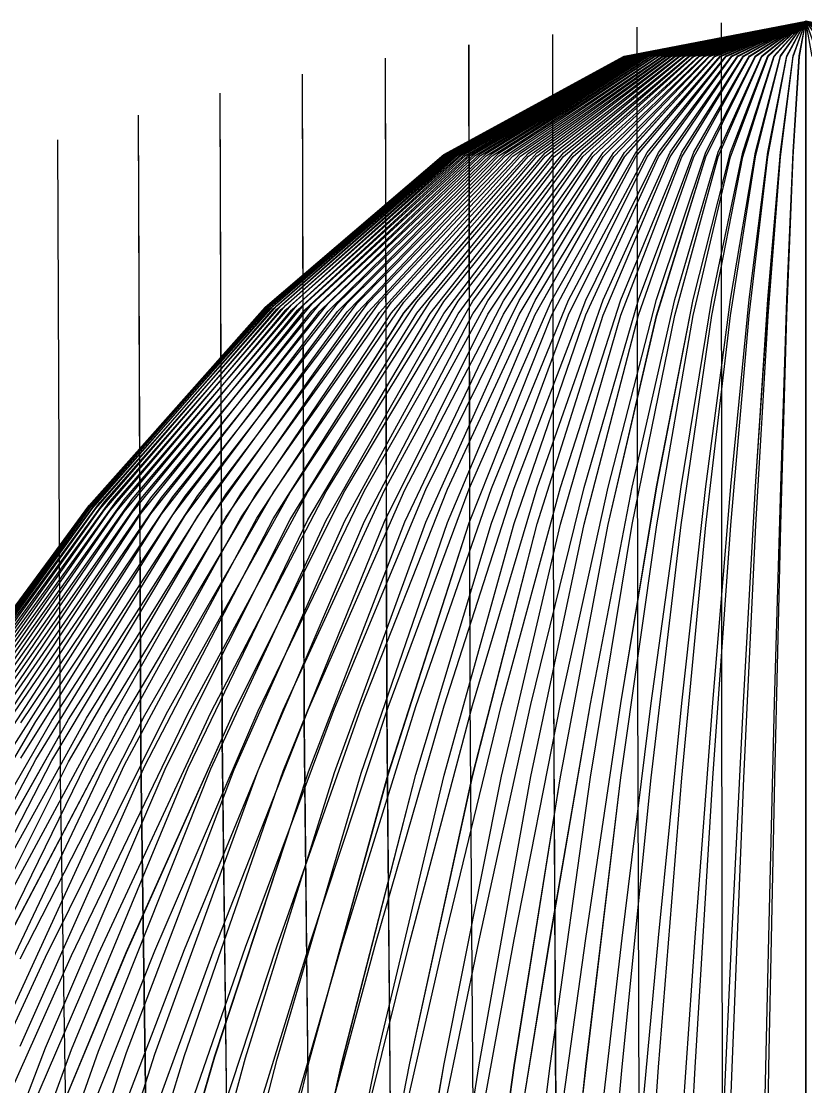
# Model space of a CAD drawing. Header units: metres. Extents: x -300 to 300, y -300 to 300.
# Drawn here: x -97.2 to 0, y 168.1 to 300 of the extents above; entities that cross this region are included whole.
import ezdxf

# ---------------------------------------------------------------- set-up
doc = ezdxf.new("R2010")
doc.units = ezdxf.units.M

msp = doc.modelspace()

# ---------------------------------------------------------------- linework, layer by layer
for p, q in [((-22.48, 295.69), (0, 300)), ((-22.48, 295.69), (0, 300)), ((-22.47, 295.69), (0, 300)), ((-22.47, 295.69), (0, 300)), ((-22.47, 295.69), (0, 300)), ((-22.47, 295.69), (0, 300)), ((-22.43, 295.69), (0, 300)), ((-22.43, 295.69), (0, 300)), ((-22.43, 295.68), (0, 300)), ((-22.43, 295.69), (0, 300)), ((-22.36, 295.68), (0, 300)), ((-22.36, 295.69), (0, 300)), ((-22.36, 295.68), (0, 300)), ((-22.36, 295.69), (0, 300)), ((-22.26, 295.68), (0, 300)), ((-22.26, 295.69), (0, 300)), ((-22.26, 295.68), (0, 300)), ((-22.26, 295.69), (0, 300)), ((-22.14, 295.68), (0, 300)), ((-22.14, 295.69), (0, 300)), ((-22.14, 295.68), (0, 300)), ((-22.14, 295.69), (0, 300)), ((-21.99, 295.68), (0, 300)), ((-21.99, 295.7), (0, 300)), ((-21.99, 295.68), (0, 300)), ((-21.99, 295.7), (0, 300)), ((-21.81, 295.68), (0, 300)), ((-21.81, 295.7), (0, 300)), ((-21.81, 295.68), (0, 300)), ((-21.81, 295.7), (0, 300)), ((-21.61, 295.68), (0, 300)), ((-21.61, 295.7), (0, 300)), ((-21.61, 295.68), (0, 300)), ((-21.61, 295.7), (0, 300)), ((-21.38, 295.68), (0, 300)), ((-21.38, 295.7), (0, 300)), ((-21.38, 295.68), (0, 300)), ((-21.38, 295.7), (0, 300)), ((-21.13, 295.67), (0, 300)), ((-21.13, 295.7), (0, 300)), ((-21.13, 295.67), (0, 300)), ((-21.13, 295.7), (0, 300)), ((-20.84, 295.67), (0, 300)), ((-20.84, 295.7), (0, 300)), ((-20.84, 295.67), (0, 300)), ((-20.84, 295.7), (0, 300)), ((-20.54, 295.67), (0, 300)), ((-20.54, 295.7), (0, 300)), ((-20.54, 295.67), (0, 300)), ((-20.54, 295.7), (0, 300)), ((-20.21, 295.67), (0, 300)), ((-20.21, 295.7), (0, 300)), ((-20.21, 295.67), (0, 300)), ((-20.21, 295.7), (0, 300)), ((-19.85, 295.67), (0, 300)), ((-19.85, 295.71), (0, 300)), ((-19.85, 295.67), (0, 300)), ((-19.85, 295.71), (0, 300)), ((-19.47, 295.67), (0, 300)), ((-19.47, 295.71), (0, 300)), ((-19.47, 295.67), (0, 300)), ((-19.47, 295.71), (0, 300)), ((-19.07, 295.67), (0, 300)), ((-19.07, 295.71), (0, 300)), ((-19.07, 295.71), (0, 300)), ((-19.06, 295.67), (0, 300)), ((-18.64, 295.67), (0, 300)), ((-18.64, 295.71), (0, 300)), ((-18.64, 295.67), (0, 300)), ((-18.64, 295.71), (0, 300)), ((-18.19, 295.67), (0, 300)), ((-18.19, 295.71), (0, 300)), ((-18.19, 295.67), (0, 300)), ((-18.19, 295.71), (0, 300)), ((-17.72, 295.66), (0, 300)), ((-17.72, 295.71), (0, 300)), ((-17.72, 295.66), (0, 300)), ((-17.72, 295.71), (0, 300)), ((-17.22, 295.66), (0, 300)), ((-17.22, 295.71), (0, 300)), ((-17.22, 295.66), (0, 300)), ((-17.22, 295.71), (0, 300)), ((-16.71, 295.66), (0, 300)), ((-16.71, 295.71), (0, 300)), ((-16.71, 295.66), (0, 300)), ((-16.71, 295.71), (0, 300)), ((-16.17, 295.66), (0, 300)), ((-16.17, 295.71), (0, 300)), ((-16.17, 295.66), (0, 300)), ((-16.17, 295.71), (0, 300)), ((-15.62, 295.66), (0, 300)), ((-15.62, 295.72), (0, 300)), ((-15.62, 295.66), (0, 300)), ((-15.62, 295.71), (0, 300)), ((-15.04, 295.66), (0, 300)), ((-15.04, 295.72), (0, 300)), ((-15.04, 295.66), (0, 300)), ((-15.04, 295.72), (0, 300)), ((-14.45, 295.66), (0, 300)), ((-14.45, 295.72), (0, 300)), ((-14.45, 295.66), (0, 300)), ((-14.45, 295.72), (0, 300)), ((-13.84, 295.66), (0, 300)), ((-13.84, 295.72), (0, 300)), ((-13.84, 295.66), (0, 300)), ((-13.84, 295.72), (0, 300)), ((-13.21, 295.66), (0, 300)), ((-13.21, 295.72), (0, 300)), ((-13.21, 295.66), (0, 300)), ((-13.21, 295.72), (0, 300)), ((-12.57, 295.66), (0, 300)), ((-12.57, 295.72), (0, 300)), ((-12.57, 295.66), (0, 300)), ((-12.57, 295.72), (0, 300)), ((-11.91, 295.66), (0, 300)), ((-11.91, 295.72), (0, 300)), ((-11.91, 295.66), (0, 300)), ((-11.91, 295.72), (0, 300)), ((-11.24, 295.66), (0, 300)), ((-11.24, 295.72), (0, 300)), ((-11.24, 295.66), (0, 300)), ((-11.24, 295.72), (0, 300)), ((-10.56, 295.72), (0, 300)), ((-10.55, 295.65), (0, 300)), ((-10.55, 295.72), (0, 300)), ((-10.55, 295.65), (0, 300)), ((-10.48, 299.82), (-10.44, 218.62)), ((-10.47, 299.82), (-10.43, 218.62)), ((-9.86, 295.65), (0, 300)), ((-9.86, 295.72), (0, 300)), ((-9.86, 295.72), (0, 300)), ((-9.85, 295.65), (0, 300)), ((-9.14, 295.65), (0, 300)), ((-9.14, 295.72), (0, 300)), ((-9.14, 295.65), (0, 300)), ((-9.14, 295.72), (0, 300)), ((-8.42, 295.65), (0, 300)), ((-8.42, 295.72), (0, 300)), ((-8.42, 295.65), (0, 300)), ((-8.42, 295.72), (0, 300)), ((-7.69, 295.65), (0, 300)), ((-7.69, 295.72), (0, 300)), ((-7.69, 295.65), (0, 300)), ((-7.69, 295.72), (0, 300)), ((-6.95, 295.65), (0, 300)), ((-6.95, 295.72), (0, 300)), ((-6.95, 295.65), (0, 300)), ((-6.95, 295.72), (0, 300)), ((-6.2, 295.65), (0, 300)), ((-6.2, 295.72), (0, 300)), ((-6.2, 295.65), (0, 300)), ((-6.2, 295.72), (0, 300)), ((-5.44, 295.65), (0, 300)), ((-5.44, 295.72), (0, 300)), ((-5.44, 295.65), (0, 300)), ((-5.44, 295.72), (0, 300)), ((-4.68, 295.72), (0, 300)), ((-4.67, 295.65), (0, 300)), ((-4.67, 295.72), (0, 300)), ((-4.67, 295.65), (0, 300)), ((-3.9, 295.65), (0, 300)), ((-3.9, 295.72), (0, 300)), ((-3.9, 295.65), (0, 300)), ((-3.9, 295.72), (0, 300)), ((-3.13, 295.65), (0, 300)), ((-3.13, 295.72), (0, 300)), ((-3.13, 295.65), (0, 300)), ((-3.13, 295.72), (0, 300)), ((-2.35, 295.65), (0, 300)), ((-2.35, 295.72), (0, 300)), ((-2.35, 295.65), (0, 300)), ((-2.35, 295.72), (0, 300)), ((-1.57, 295.65), (0, 300)), ((-1.57, 295.72), (0, 300)), ((-1.57, 295.65), (0, 300)), ((-1.57, 295.73), (0, 300)), ((-0.79, 295.73), (0, 300)), ((-0.78, 295.65), (0, 300)), ((-0.78, 295.73), (0, 300)), ((-0.78, 295.65), (0, 300)), ((0, 300), (0, 218.78)), ((0, 295.72), (0, 300)), ((6.2, 295.72), (0, 300)), ((6.95, 295.72), (0, 300)), ((7.69, 295.72), (0, 300)), ((10.55, 295.72), (0, 300)), ((13.84, 295.72), (0, 300)), ((14.45, 295.72), (0, 300)), ((16.17, 295.71), (0, 300)), ((18.64, 295.71), (0, 300)), ((19.07, 295.71), (0, 300)), ((20.21, 295.7), (0, 300)), ((21.99, 295.7), (0, 300)), ((22.26, 295.69), (0, 300)), ((22.36, 295.69), (0, 300)), ((22.36, 295.68), (0, 300)), ((21.13, 295.67), (0, 300)), ((19.47, 295.67), (0, 300)), ((11.91, 295.66), (0, 300)), ((9.86, 295.65), (0, 300)), ((9.14, 295.65), (0, 300)), ((8.42, 295.65), (0, 300)), ((6.95, 295.65), (0, 300)), ((0, 295.65), (0, 300)), ((0, 300), (0, 218.78)), ((0, 295.72), (0, 300)), ((3.13, 295.72), (0, 300)), ((7.69, 295.72), (0, 300)), ((16.71, 295.71), (0, 300)), ((17.22, 295.71), (0, 300)), ((18.64, 295.71), (0, 300)), ((20.21, 295.7), (0, 300)), ((20.84, 295.7), (0, 300)), ((21.61, 295.7), (0, 300)), ((22.26, 295.69), (0, 300)), ((22.43, 295.69), (0, 300)), ((22.43, 295.68), (0, 300)), ((21.38, 295.68), (0, 300)), ((19.85, 295.67), (0, 300)), ((10.55, 295.65), (0, 300)), ((9.86, 295.65), (0, 300)), ((4.67, 295.65), (0, 300)), ((3.13, 295.65), (0, 300)), ((1.57, 295.65), (0, 300)), ((0.79, 295.65), (0, 300)), ((0, 295.65), (0, 300)), ((-31.37, 298.36), (-31.26, 217.36)), ((-31.36, 298.36), (-31.25, 217.37)), ((-20.94, 299.27), (-20.86, 218.15)), ((-20.93, 299.27), (-20.85, 218.15)), ((-41.77, 297.08), (-41.61, 216.27)), ((-41.75, 297.08), (-41.6, 216.27)), ((-44.85, 283.5), (-22.48, 295.69)), ((-44.85, 283.5), (-22.48, 295.69)), ((-44.82, 283.49), (-22.47, 295.69)), ((-44.82, 283.51), (-22.47, 295.69)), ((-44.82, 283.49), (-22.47, 295.69)), ((-44.82, 283.51), (-22.47, 295.69)), ((-44.74, 283.48), (-22.43, 295.69)), ((-44.74, 283.52), (-22.43, 295.69)), ((-44.74, 283.52), (-22.43, 295.69)), ((-44.74, 283.48), (-22.43, 295.68)), ((-44.6, 283.53), (-22.36, 295.69)), ((-44.6, 283.53), (-22.36, 295.69)), ((-44.6, 283.47), (-22.36, 295.68)), ((-44.6, 283.47), (-22.36, 295.68)), ((-44.41, 283.54), (-22.26, 295.69)), ((-44.41, 283.54), (-22.26, 295.69)), ((-44.41, 283.46), (-22.26, 295.68)), ((-44.41, 283.46), (-22.26, 295.68)), ((-44.17, 283.55), (-22.14, 295.69)), ((-44.17, 283.55), (-22.14, 295.69)), ((-44.17, 283.45), (-22.14, 295.68)), ((-44.17, 283.45), (-22.14, 295.68)), ((-43.87, 283.56), (-21.99, 295.7)), ((-43.87, 283.56), (-21.99, 295.7)), ((-43.87, 283.44), (-21.99, 295.68)), ((-43.87, 283.44), (-21.99, 295.68)), ((-43.52, 283.57), (-21.81, 295.7)), ((-43.52, 283.57), (-21.81, 295.7)), ((-43.52, 283.43), (-21.81, 295.68)), ((-43.52, 283.43), (-21.81, 295.68)), ((-43.11, 283.58), (-21.61, 295.7)), ((-43.11, 283.58), (-21.61, 295.7)), ((-43.11, 283.42), (-21.61, 295.68)), ((-43.11, 283.42), (-21.61, 295.68)), ((-42.66, 283.59), (-21.38, 295.7)), ((-42.66, 283.41), (-21.38, 295.68)), ((-42.65, 283.59), (-21.38, 295.7)), ((-42.65, 283.41), (-21.38, 295.68)), ((-42.15, 283.6), (-21.13, 295.7)), ((-42.15, 283.6), (-21.13, 295.7)), ((-42.15, 283.4), (-21.13, 295.67)), ((-42.14, 283.4), (-21.13, 295.67)), ((-41.58, 283.61), (-20.84, 295.7)), ((-41.58, 283.61), (-20.84, 295.7)), ((-41.58, 283.39), (-20.84, 295.67)), ((-41.58, 283.39), (-20.84, 295.67)), ((-40.97, 283.62), (-20.54, 295.7)), ((-40.97, 283.62), (-20.54, 295.7)), ((-40.97, 283.38), (-20.54, 295.67)), ((-40.97, 283.38), (-20.54, 295.67)), ((-40.31, 283.63), (-20.21, 295.7)), ((-40.31, 283.63), (-20.21, 295.7)), ((-40.31, 283.37), (-20.21, 295.67)), ((-40.31, 283.37), (-20.21, 295.67)), ((-39.6, 283.64), (-19.85, 295.71)), ((-39.6, 283.64), (-19.85, 295.71)), ((-39.6, 283.36), (-19.85, 295.67)), ((-39.6, 283.36), (-19.85, 295.67)), ((-38.84, 283.65), (-19.47, 295.71)), ((-38.84, 283.65), (-19.47, 295.71)), ((-38.84, 283.35), (-19.47, 295.67)), ((-38.84, 283.35), (-19.47, 295.67)), ((-38.04, 283.66), (-19.07, 295.71)), ((-38.04, 283.66), (-19.07, 295.71)), ((-38.04, 283.34), (-19.07, 295.67)), ((-38.03, 283.34), (-19.06, 295.67)), ((-37.18, 283.67), (-18.64, 295.71)), ((-37.18, 283.67), (-18.64, 295.71)), ((-37.18, 283.33), (-18.64, 295.67)), ((-37.18, 283.33), (-18.64, 295.67)), ((-36.29, 283.68), (-18.19, 295.71)), ((-36.28, 283.68), (-18.19, 295.71)), ((-36.28, 283.32), (-18.19, 295.67)), ((-36.28, 283.32), (-18.19, 295.67)), ((-35.34, 283.68), (-17.72, 295.71)), ((-35.34, 283.69), (-17.72, 295.71)), ((-35.34, 283.32), (-17.72, 295.66)), ((-35.34, 283.32), (-17.72, 295.66)), ((-34.36, 283.69), (-17.22, 295.71)), ((-34.36, 283.69), (-17.22, 295.71)), ((-34.36, 283.31), (-17.22, 295.66)), ((-34.36, 283.31), (-17.22, 295.66)), ((-33.33, 283.7), (-16.71, 295.71)), ((-33.33, 283.7), (-16.71, 295.71)), ((-33.33, 283.3), (-16.71, 295.66)), ((-33.33, 283.3), (-16.71, 295.66)), ((-32.26, 283.71), (-16.17, 295.71)), ((-32.26, 283.71), (-16.17, 295.71)), ((-32.26, 283.29), (-16.17, 295.66)), ((-32.26, 283.29), (-16.17, 295.66)), ((-31.16, 283.72), (-15.62, 295.72)), ((-31.16, 283.72), (-15.62, 295.71)), ((-31.16, 283.28), (-15.62, 295.66)), ((-31.15, 283.28), (-15.62, 295.66)), ((-30.01, 283.72), (-15.04, 295.72)), ((-30.01, 283.72), (-15.04, 295.72)), ((-30.01, 283.28), (-15.04, 295.66)), ((-30.01, 283.28), (-15.04, 295.66)), ((-28.83, 283.73), (-14.45, 295.72)), ((-28.83, 283.73), (-14.45, 295.72)), ((-28.83, 283.27), (-14.45, 295.66)), ((-28.83, 283.27), (-14.45, 295.66)), ((-27.61, 283.74), (-13.84, 295.72)), ((-27.61, 283.74), (-13.84, 295.72)), ((-27.61, 283.26), (-13.84, 295.66)), ((-27.61, 283.26), (-13.84, 295.66)), ((-26.36, 283.74), (-13.21, 295.72)), ((-26.36, 283.74), (-13.21, 295.72)), ((-26.36, 283.26), (-13.21, 295.66)), ((-26.36, 283.26), (-13.21, 295.66)), ((-25.08, 283.75), (-12.57, 295.72)), ((-25.08, 283.75), (-12.57, 295.72)), ((-25.08, 283.25), (-12.57, 295.66)), ((-25.08, 283.25), (-12.57, 295.66)), ((-23.77, 283.75), (-11.91, 295.72)), ((-23.77, 283.75), (-11.91, 295.72)), ((-23.77, 283.25), (-11.91, 295.66)), ((-23.77, 283.25), (-11.91, 295.66)), ((-22.43, 283.76), (-11.24, 295.72)), ((-22.43, 283.76), (-11.24, 295.72)), ((-22.43, 283.24), (-11.24, 295.66)), ((-22.42, 283.24), (-11.24, 295.66)), ((-21.06, 283.76), (-10.55, 295.72)), ((-21.06, 283.77), (-10.56, 295.72)), ((-21.06, 283.24), (-10.55, 295.65)), ((-21.05, 283.24), (-10.55, 295.65)), ((-19.66, 283.77), (-9.86, 295.72)), ((-19.66, 283.77), (-9.86, 295.72)), ((-19.66, 283.23), (-9.86, 295.65)), ((-19.66, 283.23), (-9.85, 295.65)), ((-18.24, 283.77), (-9.14, 295.72)), ((-18.24, 283.77), (-9.14, 295.72)), ((-18.24, 283.23), (-9.14, 295.65)), ((-18.24, 283.23), (-9.14, 295.65)), ((-16.8, 283.78), (-8.42, 295.72)), ((-16.8, 283.78), (-8.42, 295.72)), ((-16.8, 283.22), (-8.42, 295.65)), ((-16.8, 283.22), (-8.42, 295.65)), ((-15.34, 283.78), (-7.69, 295.72)), ((-15.34, 283.78), (-7.69, 295.72)), ((-15.34, 283.22), (-7.69, 295.65)), ((-15.34, 283.22), (-7.69, 295.65)), ((-13.86, 283.79), (-6.95, 295.72)), ((-13.86, 283.79), (-6.95, 295.72)), ((-13.86, 283.21), (-6.95, 295.65)), ((-13.86, 283.21), (-6.95, 295.65)), ((-12.36, 283.79), (-6.2, 295.72)), ((-12.36, 283.79), (-6.2, 295.72)), ((-12.36, 283.21), (-6.2, 295.65)), ((-12.36, 283.21), (-6.2, 295.65)), ((-10.85, 283.79), (-5.44, 295.72)), ((-10.85, 283.79), (-5.44, 295.72)), ((-10.85, 283.21), (-5.44, 295.65)), ((-10.85, 283.21), (-5.44, 295.65)), ((-9.33, 283.79), (-4.67, 295.72)), ((-9.33, 283.79), (-4.68, 295.72)), ((-9.32, 283.21), (-4.67, 295.65)), ((-9.32, 283.21), (-4.67, 295.65)), ((-7.79, 283.8), (-3.9, 295.72)), ((-7.79, 283.8), (-3.9, 295.72)), ((-7.79, 283.2), (-3.9, 295.65)), ((-7.79, 283.2), (-3.9, 295.65)), ((-6.24, 283.8), (-3.13, 295.72)), ((-6.24, 283.8), (-3.13, 295.72)), ((-6.24, 283.2), (-3.13, 295.65)), ((-6.24, 283.2), (-3.13, 295.65)), ((-4.69, 283.8), (-2.35, 295.72)), ((-4.69, 283.8), (-2.35, 295.72)), ((-4.69, 283.2), (-2.35, 295.65)), ((-4.69, 283.2), (-2.35, 295.65)), ((-3.13, 283.8), (-1.57, 295.73)), ((-3.13, 283.8), (-1.57, 295.72)), ((-3.13, 283.2), (-1.57, 295.65)), ((-3.13, 283.2), (-1.57, 295.65)), ((-1.57, 283.8), (-0.78, 295.73)), ((-1.57, 283.8), (-0.79, 295.73)), ((-1.57, 283.2), (-0.78, 295.65)), ((-1.56, 283.2), (-0.78, 295.65)), ((0, 283.8), (0, 295.72)), ((0, 283.8), (0, 295.72)), ((0, 283.2), (0, 295.65)), ((-52.11, 295.44), (-51.92, 214.87)), ((-52.1, 295.44), (-51.9, 214.87)), ((-62.39, 293.44), (-62.16, 213.15)), ((-62.38, 293.44), (-62.15, 213.15)), ((-72.59, 291.09), (-72.32, 211.13)), ((-72.58, 291.09), (-72.31, 211.13)), ((-82.7, 288.37), (-82.4, 208.81)), ((-82.69, 288.38), (-82.39, 208.81)), ((-92.72, 285.31), (-92.38, 206.18)), ((-92.71, 285.32), (-92.37, 206.19)), ((-58.02, 265.07), (-38.84, 283.65)), ((-58.02, 265.07), (-38.84, 283.65)), ((-56.82, 265.1), (-38.04, 283.66)), ((-56.81, 265.1), (-38.04, 283.66)), ((-55.54, 265.13), (-37.18, 283.67)), ((-55.54, 265.13), (-37.18, 283.67)), ((-54.2, 265.16), (-36.28, 283.68)), ((-54.2, 265.16), (-36.29, 283.68)), ((-52.79, 265.19), (-35.34, 283.69)), ((-52.79, 265.19), (-35.34, 283.68)), ((-51.32, 265.21), (-34.36, 283.69)), ((-51.32, 265.21), (-34.36, 283.69)), ((-49.79, 265.24), (-33.33, 283.7)), ((-49.79, 265.24), (-33.33, 283.7)), ((-48.19, 265.27), (-32.26, 283.71)), ((-48.19, 265.27), (-32.26, 283.71)), ((-46.54, 265.29), (-31.16, 283.72)), ((-46.54, 265.29), (-31.16, 283.72)), ((-44.83, 265.31), (-30.01, 283.72)), ((-44.83, 265.32), (-30.01, 283.72)), ((-43.06, 265.34), (-28.83, 283.73)), ((-43.06, 265.34), (-28.83, 283.73)), ((-41.25, 265.36), (-27.61, 283.74)), ((-41.25, 265.36), (-27.61, 283.74)), ((-39.38, 265.38), (-26.36, 283.74)), ((-39.38, 265.38), (-26.36, 283.74)), ((-37.46, 265.4), (-25.08, 283.75)), ((-37.46, 265.4), (-25.08, 283.75)), ((-35.5, 265.42), (-23.77, 283.75)), ((-35.5, 265.42), (-23.77, 283.75)), ((-33.5, 265.44), (-22.43, 283.76)), ((-33.5, 265.44), (-22.43, 283.76)), ((-31.45, 265.46), (-21.06, 283.77)), ((-31.45, 265.46), (-21.06, 283.76)), ((-29.37, 265.47), (-19.66, 283.77)), ((-29.37, 265.47), (-19.66, 283.77)), ((-27.25, 265.49), (-18.24, 283.77)), ((-27.25, 265.49), (-18.24, 283.77)), ((-25.1, 265.5), (-16.8, 283.78)), ((-25.1, 265.5), (-16.8, 283.78)), ((-22.92, 265.51), (-15.34, 283.78)), ((-22.91, 265.51), (-15.34, 283.78)), ((-20.7, 265.53), (-13.86, 283.79)), ((-20.7, 265.53), (-13.86, 283.79)), ((-18.47, 265.54), (-12.36, 283.79)), ((-18.47, 265.54), (-12.36, 283.79)), ((-16.21, 265.54), (-10.85, 283.79)), ((-16.21, 265.55), (-10.85, 283.79)), ((-13.93, 265.55), (-9.33, 283.79)), ((-13.93, 265.55), (-9.33, 283.79)), ((-11.64, 265.56), (-7.79, 283.8)), ((-11.63, 265.56), (-7.79, 283.8)), ((-9.33, 265.56), (-6.24, 283.8)), ((-9.32, 265.57), (-6.24, 283.8)), ((-7.01, 265.57), (-4.69, 283.8)), ((-7, 265.57), (-4.69, 283.8)), ((-4.68, 265.57), (-3.13, 283.8)), ((-4.67, 265.57), (-3.13, 283.8)), ((-2.34, 265.57), (-1.57, 283.8)), ((-2.34, 265.57), (-1.57, 283.8)), ((0, 265.57), (0, 283.8)), ((0, 265.57), (0, 283.8)), ((-66.99, 264.56), (-44.85, 283.5)), ((-66.99, 264.56), (-44.85, 283.5)), ((-66.95, 264.6), (-44.82, 283.51)), ((-66.95, 264.6), (-44.82, 283.51)), ((-66.95, 264.53), (-44.82, 283.49)), ((-66.95, 264.53), (-44.82, 283.49)), ((-66.83, 264.63), (-44.74, 283.52)), ((-66.83, 264.63), (-44.74, 283.52)), ((-66.83, 264.49), (-44.74, 283.48)), ((-66.83, 264.49), (-44.74, 283.48)), ((-66.63, 264.67), (-44.6, 283.53)), ((-66.63, 264.67), (-44.6, 283.53)), ((-66.63, 264.46), (-44.6, 283.47)), ((-66.63, 264.46), (-44.6, 283.47)), ((-66.34, 264.7), (-44.41, 283.54)), ((-66.34, 264.7), (-44.41, 283.54)), ((-66.34, 264.42), (-44.41, 283.46)), ((-66.34, 264.42), (-44.41, 283.46)), ((-65.98, 264.74), (-44.17, 283.55)), ((-65.98, 264.74), (-44.17, 283.55)), ((-65.98, 264.39), (-44.17, 283.45)), ((-65.98, 264.39), (-44.17, 283.45)), ((-65.53, 264.77), (-43.87, 283.56)), ((-65.53, 264.77), (-43.87, 283.56)), ((-65.53, 264.35), (-43.87, 283.44)), ((-65.53, 264.35), (-43.87, 283.44)), ((-65, 264.81), (-43.52, 283.57)), ((-65, 264.81), (-43.52, 283.57)), ((-65, 264.32), (-43.52, 283.43)), ((-65, 264.32), (-43.52, 283.43)), ((-64.4, 264.84), (-43.11, 283.58)), ((-64.4, 264.84), (-43.11, 283.58)), ((-64.4, 264.28), (-43.11, 283.42)), ((-64.4, 264.28), (-43.11, 283.42)), ((-63.72, 264.88), (-42.66, 283.59)), ((-63.71, 264.88), (-42.65, 283.59)), ((-63.71, 264.25), (-42.66, 283.41)), ((-63.71, 264.25), (-42.65, 283.41)), ((-62.95, 264.91), (-42.15, 283.6)), ((-62.95, 264.91), (-42.15, 283.6)), ((-62.95, 264.22), (-42.15, 283.4)), ((-62.95, 264.22), (-42.14, 283.4)), ((-62.12, 264.94), (-41.58, 283.61)), ((-62.12, 264.94), (-41.58, 283.61)), ((-62.12, 264.18), (-41.58, 283.39)), ((-62.11, 264.18), (-41.58, 283.39)), ((-61.2, 264.97), (-40.97, 283.62)), ((-61.2, 264.97), (-40.97, 283.62)), ((-61.2, 264.15), (-40.97, 283.38)), ((-61.2, 264.15), (-40.97, 283.38)), ((-60.21, 265.01), (-40.31, 283.63)), ((-60.21, 265.01), (-40.31, 283.63)), ((-60.21, 264.12), (-40.31, 283.37)), ((-60.21, 264.12), (-40.31, 283.37)), ((-59.15, 265.04), (-39.6, 283.64)), ((-59.15, 265.04), (-39.6, 283.64)), ((-59.15, 264.09), (-39.6, 283.36)), ((-59.15, 264.09), (-39.6, 283.36)), ((-58.02, 264.06), (-38.84, 283.35)), ((-58.02, 264.06), (-38.84, 283.35)), ((-56.81, 264.03), (-38.04, 283.34)), ((-56.81, 264.03), (-38.03, 283.34)), ((-55.54, 264), (-37.18, 283.33)), ((-55.54, 264), (-37.18, 283.33)), ((-54.2, 263.97), (-36.28, 283.32)), ((-54.2, 263.97), (-36.28, 283.32)), ((-52.79, 263.94), (-35.34, 283.32)), ((-52.79, 263.94), (-35.34, 283.32)), ((-51.32, 263.91), (-34.36, 283.31)), ((-51.32, 263.91), (-34.36, 283.31)), ((-49.79, 263.88), (-33.33, 283.3)), ((-49.78, 263.89), (-33.33, 283.3)), ((-48.19, 263.86), (-32.26, 283.29)), ((-48.19, 263.86), (-32.26, 283.29)), ((-46.54, 263.83), (-31.16, 283.28)), ((-46.54, 263.83), (-31.15, 283.28)), ((-44.83, 263.81), (-30.01, 283.28)), ((-44.83, 263.81), (-30.01, 283.28)), ((-43.06, 263.79), (-28.83, 283.27)), ((-43.06, 263.79), (-28.83, 283.27)), ((-41.25, 263.76), (-27.61, 283.26)), ((-41.24, 263.76), (-27.61, 283.26)), ((-39.38, 263.74), (-26.36, 283.26)), ((-39.38, 263.74), (-26.36, 283.26)), ((-37.46, 263.72), (-25.08, 283.25)), ((-37.46, 263.72), (-25.08, 283.25)), ((-35.5, 263.7), (-23.77, 283.25)), ((-35.5, 263.7), (-23.77, 283.25)), ((-33.5, 263.69), (-22.43, 283.24)), ((-33.5, 263.69), (-22.42, 283.24)), ((-31.45, 263.67), (-21.06, 283.24)), ((-31.45, 263.67), (-21.05, 283.24)), ((-29.37, 263.65), (-19.66, 283.23)), ((-29.37, 263.65), (-19.66, 283.23)), ((-27.25, 263.64), (-18.24, 283.23)), ((-27.25, 263.64), (-18.24, 283.23)), ((-25.1, 263.62), (-16.8, 283.22)), ((-25.09, 263.62), (-16.8, 283.22)), ((-22.91, 263.61), (-15.34, 283.22)), ((-22.91, 263.61), (-15.34, 283.22)), ((-20.7, 263.6), (-13.86, 283.21)), ((-20.7, 263.6), (-13.86, 283.21)), ((-18.47, 263.59), (-12.36, 283.21)), ((-18.46, 263.59), (-12.36, 283.21)), ((-16.21, 263.58), (-10.85, 283.21)), ((-16.21, 263.58), (-10.85, 283.21)), ((-13.93, 263.57), (-9.32, 283.21)), ((-13.93, 263.57), (-9.32, 283.21)), ((-11.63, 263.57), (-7.79, 283.2)), ((-11.63, 263.57), (-7.79, 283.2)), ((-9.32, 263.56), (-6.24, 283.2)), ((-9.32, 263.56), (-6.24, 283.2)), ((-7, 263.56), (-4.69, 283.2)), ((-7, 263.56), (-4.69, 283.2)), ((-4.67, 263.55), (-3.13, 283.2)), ((-4.67, 263.55), (-3.13, 283.2)), ((-2.34, 263.55), (-1.57, 283.2)), ((-2.34, 263.55), (-1.56, 283.2)), ((0, 263.55), (0, 283.2)), ((-69.98, 241.48), (-52.79, 265.19)), ((-69.98, 241.48), (-52.79, 265.19)), ((-68.03, 241.54), (-51.32, 265.21)), ((-68.03, 241.54), (-51.32, 265.21)), ((-65.99, 241.61), (-49.79, 265.24)), ((-65.99, 241.61), (-49.79, 265.24)), ((-63.88, 241.67), (-48.19, 265.27)), ((-63.88, 241.67), (-48.19, 265.27)), ((-61.69, 241.73), (-46.54, 265.29)), ((-61.69, 241.73), (-46.54, 265.29)), ((-59.42, 241.78), (-44.83, 265.32)), ((-59.42, 241.78), (-44.83, 265.31)), ((-57.08, 241.84), (-43.06, 265.34)), ((-57.08, 241.84), (-43.06, 265.34)), ((-54.67, 241.89), (-41.25, 265.36)), ((-54.67, 241.89), (-41.25, 265.36)), ((-52.2, 241.94), (-39.38, 265.38)), ((-52.2, 241.94), (-39.38, 265.38)), ((-49.66, 241.99), (-37.46, 265.4)), ((-49.66, 241.99), (-37.46, 265.4)), ((-47.06, 242.04), (-35.5, 265.42)), ((-47.06, 242.04), (-35.5, 265.42)), ((-44.4, 242.08), (-33.5, 265.44)), ((-44.4, 242.08), (-33.5, 265.44)), ((-41.69, 242.12), (-31.45, 265.46)), ((-41.69, 242.12), (-31.45, 265.46)), ((-38.93, 242.16), (-29.37, 265.47)), ((-38.93, 242.16), (-29.37, 265.47)), ((-36.12, 242.19), (-27.25, 265.49)), ((-36.12, 242.19), (-27.25, 265.49)), ((-33.27, 242.23), (-25.1, 265.5)), ((-33.27, 242.23), (-25.1, 265.5)), ((-30.38, 242.26), (-22.92, 265.51)), ((-30.37, 242.26), (-22.91, 265.51)), ((-27.44, 242.28), (-20.7, 265.53)), ((-27.44, 242.28), (-20.7, 265.53)), ((-24.48, 242.31), (-18.47, 265.54)), ((-24.48, 242.31), (-18.47, 265.54)), ((-21.49, 242.33), (-16.21, 265.55)), ((-21.48, 242.33), (-16.21, 265.54)), ((-18.47, 242.35), (-13.93, 265.55)), ((-18.46, 242.35), (-13.93, 265.55)), ((-15.42, 242.36), (-11.63, 265.56)), ((-15.42, 242.36), (-11.64, 265.56)), ((-12.36, 242.38), (-9.32, 265.57)), ((-12.36, 242.38), (-9.33, 265.56)), ((-9.29, 242.39), (-7.01, 265.57)), ((-9.28, 242.39), (-7, 265.57)), ((-6.2, 242.39), (-4.67, 265.57)), ((-6.2, 242.39), (-4.68, 265.57)), ((-3.1, 242.4), (-2.34, 265.57)), ((-3.1, 242.4), (-2.34, 265.57)), ((0, 242.4), (0, 265.57)), ((0, 242.4), (0, 265.57)), ((-88.8, 240), (-66.99, 264.56)), ((-88.8, 240), (-66.99, 264.56)), ((-88.75, 240.08), (-66.95, 264.6)), ((-88.75, 240.08), (-66.95, 264.6)), ((-88.75, 239.92), (-66.95, 264.53)), ((-88.75, 239.92), (-66.95, 264.53)), ((-88.58, 240.17), (-66.83, 264.63)), ((-88.58, 240.17), (-66.83, 264.63)), ((-88.58, 239.83), (-66.83, 264.49)), ((-88.58, 239.83), (-66.83, 264.49)), ((-88.31, 240.25), (-66.63, 264.67)), ((-88.31, 240.25), (-66.63, 264.67)), ((-88.31, 239.75), (-66.63, 264.46)), ((-88.31, 239.75), (-66.63, 264.46)), ((-87.94, 240.33), (-66.34, 264.7)), ((-87.94, 240.33), (-66.34, 264.7)), ((-87.94, 239.67), (-66.34, 264.42)), ((-87.94, 239.67), (-66.34, 264.42)), ((-87.45, 240.42), (-65.98, 264.74)), ((-87.45, 240.42), (-65.98, 264.74)), ((-87.45, 239.58), (-65.98, 264.39)), ((-87.45, 239.58), (-65.98, 264.39)), ((-86.86, 240.5), (-65.53, 264.77)), ((-86.86, 240.5), (-65.53, 264.77)), ((-86.86, 239.5), (-65.53, 264.35)), ((-86.86, 239.5), (-65.53, 264.35)), ((-86.16, 240.58), (-65, 264.81)), ((-86.16, 240.58), (-65, 264.81)), ((-86.16, 239.42), (-65, 264.32)), ((-86.16, 239.42), (-65, 264.32)), ((-85.36, 240.66), (-64.4, 264.84)), ((-85.36, 240.66), (-64.4, 264.84)), ((-85.36, 239.34), (-64.4, 264.28)), ((-85.36, 239.34), (-64.4, 264.28)), ((-84.45, 240.74), (-63.71, 264.88)), ((-84.45, 240.74), (-63.72, 264.88)), ((-84.45, 239.26), (-63.71, 264.25)), ((-84.45, 239.26), (-63.71, 264.25)), ((-83.45, 240.82), (-62.95, 264.91)), ((-83.44, 240.82), (-62.95, 264.91)), ((-83.44, 239.18), (-62.95, 264.22)), ((-83.44, 239.18), (-62.95, 264.22)), ((-82.34, 240.9), (-62.12, 264.94)), ((-82.33, 240.9), (-62.12, 264.94)), ((-82.33, 239.1), (-62.12, 264.18)), ((-82.33, 239.1), (-62.11, 264.18)), ((-81.12, 240.98), (-61.2, 264.97)), ((-81.12, 240.98), (-61.2, 264.97)), ((-81.12, 239.02), (-61.2, 264.15)), ((-81.12, 239.02), (-61.2, 264.15)), ((-79.81, 241.05), (-60.21, 265.01)), ((-79.81, 241.05), (-60.21, 265.01)), ((-79.81, 238.95), (-60.21, 264.12)), ((-79.81, 238.95), (-60.21, 264.12)), ((-78.41, 241.13), (-59.15, 265.04)), ((-78.41, 241.13), (-59.15, 265.04)), ((-78.41, 238.87), (-59.15, 264.09)), ((-78.4, 238.87), (-59.15, 264.09)), ((-76.9, 241.2), (-58.02, 265.07)), ((-76.9, 241.2), (-58.02, 265.07)), ((-76.9, 238.8), (-58.02, 264.06)), ((-76.9, 238.8), (-58.02, 264.06)), ((-75.31, 241.27), (-56.81, 265.1)), ((-75.31, 241.27), (-56.82, 265.1)), ((-75.31, 238.73), (-56.81, 264.03)), ((-75.31, 238.73), (-56.81, 264.03)), ((-73.62, 241.34), (-55.54, 265.13)), ((-73.62, 241.34), (-55.54, 265.13)), ((-73.62, 238.66), (-55.54, 264)), ((-73.62, 238.66), (-55.54, 264)), ((-71.84, 241.41), (-54.2, 265.16)), ((-71.84, 241.41), (-54.2, 265.16)), ((-71.84, 238.59), (-54.2, 263.97)), ((-71.84, 238.59), (-54.2, 263.97)), ((-69.98, 238.52), (-52.79, 263.94)), ((-69.97, 238.52), (-52.79, 263.94)), ((-68.02, 238.46), (-51.32, 263.91)), ((-68.02, 238.46), (-51.32, 263.91)), ((-65.99, 238.39), (-49.78, 263.89)), ((-65.99, 238.39), (-49.79, 263.88)), ((-63.88, 238.33), (-48.19, 263.86)), ((-63.88, 238.33), (-48.19, 263.86)), ((-61.69, 238.27), (-46.54, 263.83)), ((-61.68, 238.27), (-46.54, 263.83)), ((-59.42, 238.22), (-44.83, 263.81)), ((-59.42, 238.22), (-44.83, 263.81)), ((-57.08, 238.16), (-43.06, 263.79)), ((-57.08, 238.16), (-43.06, 263.79)), ((-54.67, 238.11), (-41.25, 263.76)), ((-54.67, 238.11), (-41.24, 263.76)), ((-52.2, 238.06), (-39.38, 263.74)), ((-52.19, 238.06), (-39.38, 263.74)), ((-49.66, 238.01), (-37.46, 263.72)), ((-49.65, 238.01), (-37.46, 263.72)), ((-47.06, 237.96), (-35.5, 263.7)), ((-47.05, 237.96), (-35.5, 263.7)), ((-44.4, 237.92), (-33.5, 263.69)), ((-44.4, 237.92), (-33.5, 263.69)), ((-41.69, 237.88), (-31.45, 263.67)), ((-41.69, 237.88), (-31.45, 263.67)), ((-38.93, 237.84), (-29.37, 263.65)), ((-38.92, 237.84), (-29.37, 263.65)), ((-36.12, 237.81), (-27.25, 263.64)), ((-36.12, 237.81), (-27.25, 263.64)), ((-33.27, 237.77), (-25.1, 263.62)), ((-33.26, 237.77), (-25.09, 263.62)), ((-30.37, 237.74), (-22.91, 263.61)), ((-30.37, 237.74), (-22.91, 263.61)), ((-27.44, 237.72), (-20.7, 263.6)), ((-27.44, 237.72), (-20.7, 263.6)), ((-24.48, 237.69), (-18.47, 263.59)), ((-24.47, 237.69), (-18.46, 263.59)), ((-21.48, 237.67), (-16.21, 263.58)), ((-21.48, 237.67), (-16.21, 263.58)), ((-18.46, 237.65), (-13.93, 263.57)), ((-18.46, 237.65), (-13.93, 263.57)), ((-15.42, 237.64), (-11.63, 263.57)), ((-15.42, 237.64), (-11.63, 263.57)), ((-12.36, 237.62), (-9.32, 263.56)), ((-12.36, 237.62), (-9.32, 263.56)), ((-9.28, 237.61), (-7, 263.56)), ((-9.28, 237.61), (-7, 263.56)), ((-6.19, 237.61), (-4.67, 263.55)), ((-6.19, 237.61), (-4.67, 263.55)), ((-3.1, 237.6), (-2.34, 263.55)), ((-3.1, 237.6), (-2.34, 263.55)), ((0, 237.6), (0, 263.55)), ((-86.81, 213.82), (-69.98, 241.48)), ((-86.8, 213.82), (-69.98, 241.48)), ((-84.39, 213.95), (-68.03, 241.54)), ((-84.38, 213.95), (-68.03, 241.54)), ((-81.87, 214.07), (-65.99, 241.61)), ((-81.86, 214.07), (-65.99, 241.61)), ((-79.24, 214.19), (-63.88, 241.67)), ((-79.24, 214.19), (-63.88, 241.67)), ((-76.52, 214.31), (-61.69, 241.73)), ((-76.52, 214.31), (-61.69, 241.73)), ((-73.71, 214.42), (-59.42, 241.78)), ((-73.71, 214.42), (-59.42, 241.78)), ((-70.81, 214.53), (-57.08, 241.84)), ((-70.81, 214.53), (-57.08, 241.84)), ((-67.82, 214.63), (-54.67, 241.89)), ((-67.82, 214.63), (-54.67, 241.89)), ((-64.75, 214.73), (-52.2, 241.94)), ((-64.75, 214.73), (-52.2, 241.94)), ((-61.6, 214.82), (-49.66, 241.99)), ((-61.6, 214.82), (-49.66, 241.99)), ((-58.38, 214.91), (-47.06, 242.04)), ((-58.37, 214.91), (-47.06, 242.04)), ((-55.08, 215), (-44.4, 242.08)), ((-55.08, 215), (-44.4, 242.08)), ((-51.72, 215.08), (-41.69, 242.12)), ((-51.72, 215.08), (-41.69, 242.12)), ((-48.29, 215.15), (-38.93, 242.16)), ((-48.29, 215.15), (-38.93, 242.16)), ((-44.81, 215.22), (-36.12, 242.19)), ((-44.81, 215.22), (-36.12, 242.19)), ((-41.27, 215.28), (-33.27, 242.23)), ((-41.27, 215.28), (-33.27, 242.23)), ((-37.68, 215.34), (-30.37, 242.26)), ((-37.68, 215.34), (-30.38, 242.26)), ((-34.04, 215.4), (-27.44, 242.28)), ((-34.04, 215.4), (-27.44, 242.28)), ((-30.37, 215.44), (-24.48, 242.31)), ((-30.36, 215.44), (-24.48, 242.31)), ((-26.65, 215.49), (-21.48, 242.33)), ((-26.65, 215.49), (-21.49, 242.33)), ((-22.91, 215.52), (-18.47, 242.35)), ((-22.9, 215.52), (-18.46, 242.35)), ((-19.13, 215.55), (-15.42, 242.36)), ((-19.13, 215.55), (-15.42, 242.36)), ((-15.34, 215.58), (-12.36, 242.38)), ((-15.33, 215.58), (-12.36, 242.38)), ((-11.52, 215.6), (-9.28, 242.39)), ((-11.52, 215.6), (-9.29, 242.39)), ((-7.69, 215.61), (-6.2, 242.39)), ((-7.69, 215.61), (-6.2, 242.39)), ((-3.85, 215.62), (-3.1, 242.4)), ((-3.85, 215.62), (-3.1, 242.4)), ((0, 215.62), (0, 242.4)), ((0, 215.62), (0, 242.4)), ((-109.89, 211.26), (-88.58, 240.17)), ((-109.89, 211.26), (-88.58, 240.17)), ((-109.55, 211.43), (-88.31, 240.25)), ((-109.55, 211.43), (-88.31, 240.25)), ((-109.08, 211.59), (-87.94, 240.33)), ((-109.08, 211.59), (-87.94, 240.33)), ((-108.48, 211.75), (-87.45, 240.42)), ((-108.48, 211.75), (-87.45, 240.42)), ((-107.75, 211.91), (-86.86, 240.5)), ((-107.75, 211.91), (-86.86, 240.5)), ((-106.89, 212.07), (-86.16, 240.58)), ((-106.88, 212.07), (-86.16, 240.58)), ((-105.89, 212.23), (-85.36, 240.66)), ((-105.89, 212.23), (-85.36, 240.66)), ((-104.77, 212.39), (-84.45, 240.74)), ((-104.76, 212.39), (-84.45, 240.74)), ((-103.51, 212.54), (-83.44, 240.82)), ((-103.51, 212.54), (-83.45, 240.82)), ((-102.14, 212.69), (-82.33, 240.9)), ((-102.14, 212.69), (-82.34, 240.9)), ((-100.63, 212.84), (-81.12, 240.98)), ((-100.63, 212.84), (-81.12, 240.98)), ((-99.01, 212.99), (-79.81, 241.05)), ((-99.01, 212.99), (-79.81, 241.05)), ((-97.26, 213.14), (-78.41, 241.13)), ((-97.26, 213.14), (-78.41, 241.13)), ((-95.4, 213.28), (-76.9, 241.2)), ((-95.4, 213.28), (-76.9, 241.2)), ((-93.42, 213.42), (-75.31, 241.27)), ((-93.42, 213.42), (-75.31, 241.27)), ((-91.33, 213.56), (-73.62, 241.34)), ((-91.32, 213.56), (-73.62, 241.34)), ((-89.12, 213.69), (-71.84, 241.41)), ((-89.12, 213.69), (-71.84, 241.41)), ((-110.16, 210.94), (-88.8, 240)), ((-110.16, 210.94), (-88.8, 240)), ((-110.09, 211.1), (-88.75, 240.08)), ((-110.09, 211.1), (-88.75, 240.08)), ((-110.09, 210.77), (-88.75, 239.92)), ((-110.09, 210.77), (-88.75, 239.92)), ((-109.89, 210.61), (-88.58, 239.83)), ((-109.89, 210.61), (-88.58, 239.83)), ((-109.55, 210.45), (-88.31, 239.75)), ((-109.55, 210.45), (-88.31, 239.75)), ((-109.08, 210.29), (-87.94, 239.67)), ((-109.08, 210.29), (-87.94, 239.67)), ((-108.48, 210.12), (-87.45, 239.58)), ((-108.48, 210.12), (-87.45, 239.58)), ((-107.75, 209.96), (-86.86, 239.5)), ((-107.75, 209.96), (-86.86, 239.5)), ((-106.88, 209.8), (-86.16, 239.42)), ((-106.88, 209.8), (-86.16, 239.42)), ((-105.89, 209.65), (-85.36, 239.34)), ((-105.89, 209.65), (-85.36, 239.34)), ((-104.76, 209.49), (-84.45, 239.26)), ((-104.76, 209.49), (-84.45, 239.26)), ((-103.51, 209.33), (-83.44, 239.18)), ((-103.51, 209.33), (-83.44, 239.18)), ((-102.14, 209.18), (-82.33, 239.1)), ((-102.13, 209.18), (-82.33, 239.1)), ((-100.63, 209.03), (-81.12, 239.02)), ((-100.63, 209.03), (-81.12, 239.02)), ((-99.01, 208.88), (-79.81, 238.95)), ((-99.01, 208.88), (-79.81, 238.95)), ((-97.26, 208.74), (-78.41, 238.87)), ((-97.26, 208.74), (-78.4, 238.87)), ((-95.4, 208.59), (-76.9, 238.8)), ((-95.4, 208.59), (-76.9, 238.8)), ((-93.42, 208.45), (-75.31, 238.73)), ((-93.42, 208.45), (-75.31, 238.73)), ((-91.32, 208.32), (-73.62, 238.66)), ((-91.32, 208.32), (-73.62, 238.66)), ((-89.12, 208.18), (-71.84, 238.59)), ((-89.12, 208.18), (-71.84, 238.59)), ((-86.8, 208.05), (-69.98, 238.52)), ((-86.8, 208.05), (-69.97, 238.52)), ((-84.38, 207.92), (-68.02, 238.46)), ((-84.38, 207.92), (-68.02, 238.46)), ((-81.86, 207.8), (-65.99, 238.39)), ((-81.86, 207.8), (-65.99, 238.39)), ((-79.24, 207.68), (-63.88, 238.33)), ((-79.24, 207.68), (-63.88, 238.33)), ((-76.52, 207.57), (-61.69, 238.27)), ((-76.52, 207.57), (-61.68, 238.27)), ((-73.71, 207.45), (-59.42, 238.22)), ((-73.71, 207.45), (-59.42, 238.22)), ((-70.81, 207.35), (-57.08, 238.16)), ((-70.8, 207.35), (-57.08, 238.16)), ((-67.82, 207.24), (-54.67, 238.11)), ((-67.82, 207.24), (-54.67, 238.11)), ((-64.75, 207.15), (-52.2, 238.06)), ((-64.75, 207.15), (-52.19, 238.06)), ((-61.6, 207.05), (-49.66, 238.01)), ((-61.6, 207.05), (-49.65, 238.01)), ((-58.37, 206.96), (-47.06, 237.96)), ((-58.37, 206.96), (-47.05, 237.96)), ((-55.08, 206.88), (-44.4, 237.92)), ((-55.08, 206.88), (-44.4, 237.92)), ((-51.72, 206.8), (-41.69, 237.88)), ((-51.71, 206.8), (-41.69, 237.88)), ((-48.29, 206.72), (-38.93, 237.84)), ((-48.29, 206.72), (-38.92, 237.84)), ((-44.8, 206.66), (-36.12, 237.81)), ((-44.8, 206.66), (-36.12, 237.81)), ((-41.27, 206.59), (-33.27, 237.77)), ((-41.26, 206.59), (-33.26, 237.77)), ((-37.68, 206.53), (-30.37, 237.74)), ((-37.67, 206.53), (-30.37, 237.74)), ((-34.04, 206.48), (-27.44, 237.72)), ((-34.04, 206.48), (-27.44, 237.72)), ((-30.36, 206.43), (-24.48, 237.69)), ((-30.36, 206.43), (-24.47, 237.69)), ((-26.65, 206.39), (-21.48, 237.67)), ((-26.65, 206.39), (-21.48, 237.67)), ((-22.9, 206.35), (-18.46, 237.65)), ((-22.9, 206.35), (-18.46, 237.65)), ((-19.13, 206.32), (-15.42, 237.64)), ((-19.13, 206.32), (-15.42, 237.64)), ((-15.33, 206.3), (-12.36, 237.62)), ((-15.33, 206.3), (-12.36, 237.62)), ((-11.51, 206.28), (-9.28, 237.61)), ((-11.51, 206.28), (-9.28, 237.61)), ((-7.68, 206.26), (-6.19, 237.61)), ((-7.68, 206.26), (-6.19, 237.61)), ((-3.84, 206.25), (-3.1, 237.6)), ((-3.84, 206.25), (-3.1, 237.6)), ((0, 206.25), (0, 237.6)), ((-20.86, 218.15), (-20.64, 153.67)), ((-20.85, 218.15), (-20.63, 153.67)), ((-10.44, 218.62), (-10.33, 154.07)), ((-10.43, 218.62), (-10.32, 154.07)), ((0, 218.78), (0, 154.2)), ((0, 218.78), (0, 154.2)), ((-31.26, 217.36), (-30.92, 153)), ((-31.25, 217.37), (-30.91, 153)), ((-61.48, 185.65), (-51.72, 215.08)), ((-61.48, 185.65), (-51.72, 215.08)), ((-57.41, 185.78), (-48.29, 215.15)), ((-57.41, 185.78), (-48.29, 215.15)), ((-53.27, 185.9), (-44.81, 215.22)), ((-53.26, 185.9), (-44.81, 215.22)), ((-49.06, 186.01), (-41.27, 215.28)), ((-49.06, 186.01), (-41.27, 215.28)), ((-44.79, 186.11), (-37.68, 215.34)), ((-44.79, 186.11), (-37.68, 215.34)), ((-41.61, 216.27), (-41.16, 152.07)), ((-41.6, 216.27), (-41.15, 152.07)), ((-40.47, 186.2), (-34.04, 215.4)), ((-40.47, 186.2), (-34.04, 215.4)), ((-36.1, 186.29), (-30.36, 215.44)), ((-36.1, 186.29), (-30.37, 215.44)), ((-31.69, 186.36), (-26.65, 215.49)), ((-31.68, 186.36), (-26.65, 215.49)), ((-27.23, 186.42), (-22.9, 215.52)), ((-27.23, 186.42), (-22.91, 215.52)), ((-22.74, 186.48), (-19.13, 215.55)), ((-22.74, 186.48), (-19.13, 215.55)), ((-18.23, 186.52), (-15.33, 215.58)), ((-18.23, 186.52), (-15.34, 215.58)), ((-13.69, 186.56), (-11.52, 215.6)), ((-13.69, 186.56), (-11.52, 215.6)), ((-9.14, 186.58), (-7.69, 215.61)), ((-9.14, 186.58), (-7.69, 215.61)), ((-4.58, 186.6), (-3.85, 215.62)), ((-4.57, 186.6), (-3.85, 215.62)), ((0, 186.6), (0, 215.62)), ((0, 186.6), (0, 215.62)), ((-103.19, 183.49), (-86.8, 213.82)), ((-103.19, 183.49), (-86.81, 213.82)), ((-100.32, 183.71), (-84.39, 213.95)), ((-100.31, 183.71), (-84.38, 213.95)), ((-97.32, 183.92), (-81.86, 214.07)), ((-97.32, 183.92), (-81.87, 214.07)), ((-94.2, 184.13), (-79.24, 214.19)), ((-94.2, 184.13), (-79.24, 214.19)), ((-90.97, 184.33), (-76.52, 214.31)), ((-90.97, 184.33), (-76.52, 214.31)), ((-87.63, 184.52), (-73.71, 214.42)), ((-87.62, 184.52), (-73.71, 214.42)), ((-84.18, 184.7), (-70.81, 214.53)), ((-84.17, 184.7), (-70.81, 214.53)), ((-80.63, 184.88), (-67.82, 214.63)), ((-80.62, 184.88), (-67.82, 214.63)), ((-76.97, 185.05), (-64.75, 214.73)), ((-76.97, 185.05), (-64.75, 214.73)), ((-73.23, 185.22), (-61.6, 214.82)), ((-73.23, 185.22), (-61.6, 214.82)), ((-69.4, 185.37), (-58.38, 214.91)), ((-69.39, 185.37), (-58.37, 214.91)), ((-65.48, 185.51), (-55.08, 215)), ((-65.48, 185.51), (-55.08, 215)), ((-51.92, 214.87), (-51.35, 150.88)), ((-51.9, 214.87), (-51.34, 150.88)), ((-113.41, 182.55), (-95.4, 213.28)), ((-113.41, 182.55), (-95.4, 213.28)), ((-111.05, 182.79), (-93.42, 213.42)), ((-111.05, 182.79), (-93.42, 213.42)), ((-108.57, 183.03), (-91.33, 213.56)), ((-108.56, 183.03), (-91.32, 213.56)), ((-105.94, 183.26), (-89.12, 213.69)), ((-105.94, 183.26), (-89.12, 213.69)), ((-62.16, 213.15), (-61.48, 149.42)), ((-62.15, 213.15), (-61.47, 149.42)), ((-72.32, 211.13), (-71.54, 147.7)), ((-72.31, 211.13), (-71.53, 147.7)), ((-113.41, 174.45), (-95.4, 208.59)), ((-113.4, 174.45), (-95.4, 208.59)), ((-111.05, 174.21), (-93.42, 208.45)), ((-111.05, 174.21), (-93.42, 208.45)), ((-82.4, 208.81), (-81.5, 145.73)), ((-82.39, 208.81), (-81.49, 145.73)), ((-108.56, 173.97), (-91.32, 208.32)), ((-108.56, 173.97), (-91.32, 208.32)), ((-105.94, 173.74), (-89.12, 208.18)), ((-105.94, 173.74), (-89.12, 208.18)), ((-103.19, 173.51), (-86.8, 208.05)), ((-103.19, 173.51), (-86.8, 208.05)), ((-100.31, 173.29), (-84.38, 207.92)), ((-100.31, 173.29), (-84.38, 207.92)), ((-97.32, 173.08), (-81.86, 207.8)), ((-97.31, 173.08), (-81.86, 207.8)), ((-94.2, 172.87), (-79.24, 207.68)), ((-94.19, 172.87), (-79.24, 207.68)), ((-90.97, 172.67), (-76.52, 207.57)), ((-90.96, 172.67), (-76.52, 207.57)), ((-87.62, 172.48), (-73.71, 207.45)), ((-87.62, 172.48), (-73.71, 207.45)), ((-84.17, 172.29), (-70.81, 207.35)), ((-84.17, 172.29), (-70.8, 207.35)), ((-80.62, 172.12), (-67.82, 207.24)), ((-80.62, 172.12), (-67.82, 207.24)), ((-76.97, 171.95), (-64.75, 207.15)), ((-76.97, 171.95), (-64.75, 207.15)), ((-92.38, 206.18), (-91.37, 143.49)), ((-92.37, 206.19), (-91.36, 143.5)), ((-73.23, 171.78), (-61.6, 207.05)), ((-73.22, 171.78), (-61.6, 207.05)), ((-69.39, 171.63), (-58.37, 206.96)), ((-69.39, 171.63), (-58.37, 206.96)), ((-65.48, 171.49), (-55.08, 206.88)), ((-65.47, 171.49), (-55.08, 206.88)), ((-61.48, 171.35), (-51.72, 206.8)), ((-61.47, 171.35), (-51.71, 206.8)), ((-57.41, 171.22), (-48.29, 206.72)), ((-57.4, 171.22), (-48.29, 206.72)), ((-53.26, 171.1), (-44.8, 206.66)), ((-53.26, 171.1), (-44.8, 206.66)), ((-49.06, 170.99), (-41.27, 206.59)), ((-49.05, 170.99), (-41.26, 206.59)), ((-44.79, 170.89), (-37.68, 206.53)), ((-44.78, 170.89), (-37.67, 206.53)), ((-40.47, 170.8), (-34.04, 206.48)), ((-40.46, 170.8), (-34.04, 206.48)), ((-36.1, 170.71), (-30.36, 206.43)), ((-36.09, 170.71), (-30.36, 206.43)), ((-31.68, 170.64), (-26.65, 206.39)), ((-31.68, 170.64), (-26.65, 206.39)), ((-27.23, 170.58), (-22.9, 206.35)), ((-27.22, 170.58), (-22.9, 206.35)), ((-22.74, 170.52), (-19.13, 206.32)), ((-22.74, 170.52), (-19.13, 206.32)), ((-18.23, 170.48), (-15.33, 206.3)), ((-18.22, 170.48), (-15.33, 206.3)), ((-13.69, 170.44), (-11.51, 206.28)), ((-13.68, 170.44), (-11.51, 206.28)), ((-9.13, 170.42), (-7.68, 206.26)), ((-9.13, 170.42), (-7.68, 206.26)), ((-4.57, 170.4), (-3.84, 206.25)), ((-4.57, 170.4), (-3.84, 206.25)), ((0, 170.4), (0, 206.25)), ((-51.67, 155.9), (-44.79, 186.11)), ((-51.67, 155.9), (-44.79, 186.11)), ((-46.69, 156.05), (-40.47, 186.2)), ((-46.68, 156.05), (-40.47, 186.2)), ((-41.65, 156.18), (-36.1, 186.29)), ((-41.64, 156.18), (-36.1, 186.29)), ((-36.55, 156.29), (-31.68, 186.36)), ((-36.55, 156.29), (-31.69, 186.36)), ((-31.42, 156.39), (-27.23, 186.42)), ((-31.41, 156.39), (-27.23, 186.42)), ((-26.24, 156.48), (-22.74, 186.48)), ((-26.23, 156.48), (-22.74, 186.48)), ((-21.03, 156.55), (-18.23, 186.52)), ((-21.03, 156.55), (-18.23, 186.52)), ((-15.8, 156.6), (-13.69, 186.56)), ((-15.79, 156.6), (-13.69, 186.56)), ((-10.54, 156.64), (-9.14, 186.58)), ((-10.54, 156.64), (-9.14, 186.58)), ((-5.28, 156.67), (-4.58, 186.6)), ((-5.27, 156.67), (-4.57, 186.6)), ((0, 156.67), (0, 186.6)), ((0, 156.67), (0, 186.6)), ((-97.11, 153.67), (-84.17, 184.7)), ((-97.11, 153.67), (-84.18, 184.7)), ((-93.01, 153.95), (-80.62, 184.88)), ((-93.01, 153.95), (-80.63, 184.88)), ((-88.8, 154.22), (-76.97, 185.05)), ((-88.8, 154.22), (-76.97, 185.05)), ((-84.48, 154.48), (-73.23, 185.22)), ((-84.48, 154.48), (-73.23, 185.22)), ((-80.06, 154.72), (-69.39, 185.37)), ((-80.06, 154.72), (-69.4, 185.37)), ((-75.54, 154.95), (-65.48, 185.51)), ((-75.54, 154.95), (-65.48, 185.51)), ((-70.93, 155.17), (-61.48, 185.65)), ((-70.92, 155.17), (-61.48, 185.65)), ((-66.23, 155.37), (-57.41, 185.78)), ((-66.23, 155.37), (-57.41, 185.78)), ((-61.45, 155.56), (-53.26, 185.9)), ((-61.45, 155.56), (-53.27, 185.9)), ((-56.6, 155.74), (-49.06, 186.01)), ((-56.59, 155.74), (-49.06, 186.01)), ((-108.67, 152.75), (-94.2, 184.13)), ((-108.67, 152.75), (-94.2, 184.13)), ((-104.95, 153.06), (-90.97, 184.33)), ((-104.94, 153.07), (-90.97, 184.33)), ((-101.09, 153.37), (-87.62, 184.52)), ((-101.09, 153.37), (-87.63, 184.52)), ((-108.67, 134.88), (-94.2, 172.87)), ((-108.67, 134.88), (-94.19, 172.87)), ((-104.94, 134.56), (-90.97, 172.67)), ((-104.94, 134.56), (-90.96, 172.67)), ((-101.09, 134.25), (-87.62, 172.48)), ((-101.08, 134.25), (-87.62, 172.48)), ((-97.11, 133.96), (-84.17, 172.29)), ((-97.1, 133.96), (-84.17, 172.29)), ((-93.01, 133.68), (-80.62, 172.12)), ((-93, 133.68), (-80.62, 172.12)), ((-88.8, 133.41), (-76.97, 171.95)), ((-88.79, 133.41), (-76.97, 171.95)), ((-84.48, 133.15), (-73.23, 171.78)), ((-84.47, 133.15), (-73.22, 171.78)), ((-80.05, 132.9), (-69.39, 171.63)), ((-80.05, 132.9), (-69.39, 171.63)), ((-75.53, 132.67), (-65.48, 171.49)), ((-75.53, 132.67), (-65.47, 171.49)), ((-70.92, 132.46), (-61.48, 171.35)), ((-70.92, 132.46), (-61.47, 171.35)), ((-66.22, 132.25), (-57.41, 171.22)), ((-66.22, 132.25), (-57.4, 171.22)), ((-61.45, 132.06), (-53.26, 171.1)), ((-61.44, 132.06), (-53.26, 171.1)), ((-56.59, 131.89), (-49.06, 170.99)), ((-56.59, 131.89), (-49.05, 170.99)), ((-51.67, 131.73), (-44.79, 170.89)), ((-51.66, 131.73), (-44.78, 170.89)), ((-46.68, 131.58), (-40.47, 170.8)), ((-46.68, 131.58), (-40.46, 170.8)), ((-41.64, 131.45), (-36.1, 170.71)), ((-41.64, 131.45), (-36.09, 170.71)), ((-36.55, 131.33), (-31.68, 170.64)), ((-36.54, 131.33), (-31.68, 170.64)), ((-31.41, 131.23), (-27.23, 170.58)), ((-31.4, 131.23), (-27.22, 170.58)), ((-26.23, 131.15), (-22.74, 170.52)), ((-26.23, 131.15), (-22.74, 170.52)), ((-21.03, 131.08), (-18.23, 170.48)), ((-21.02, 131.08), (-18.22, 170.48)), ((-15.79, 131.02), (-13.69, 170.44)), ((-15.79, 131.02), (-13.68, 170.44)), ((-10.54, 130.98), (-9.13, 170.42)), ((-10.53, 130.98), (-9.13, 170.42)), ((-5.27, 130.96), (-4.57, 170.4)), ((-5.27, 130.96), (-4.57, 170.4)), ((0, 130.95), (0, 170.4))]:
    msp.add_line(p, q)

doc.saveas('drawing.dxf')
